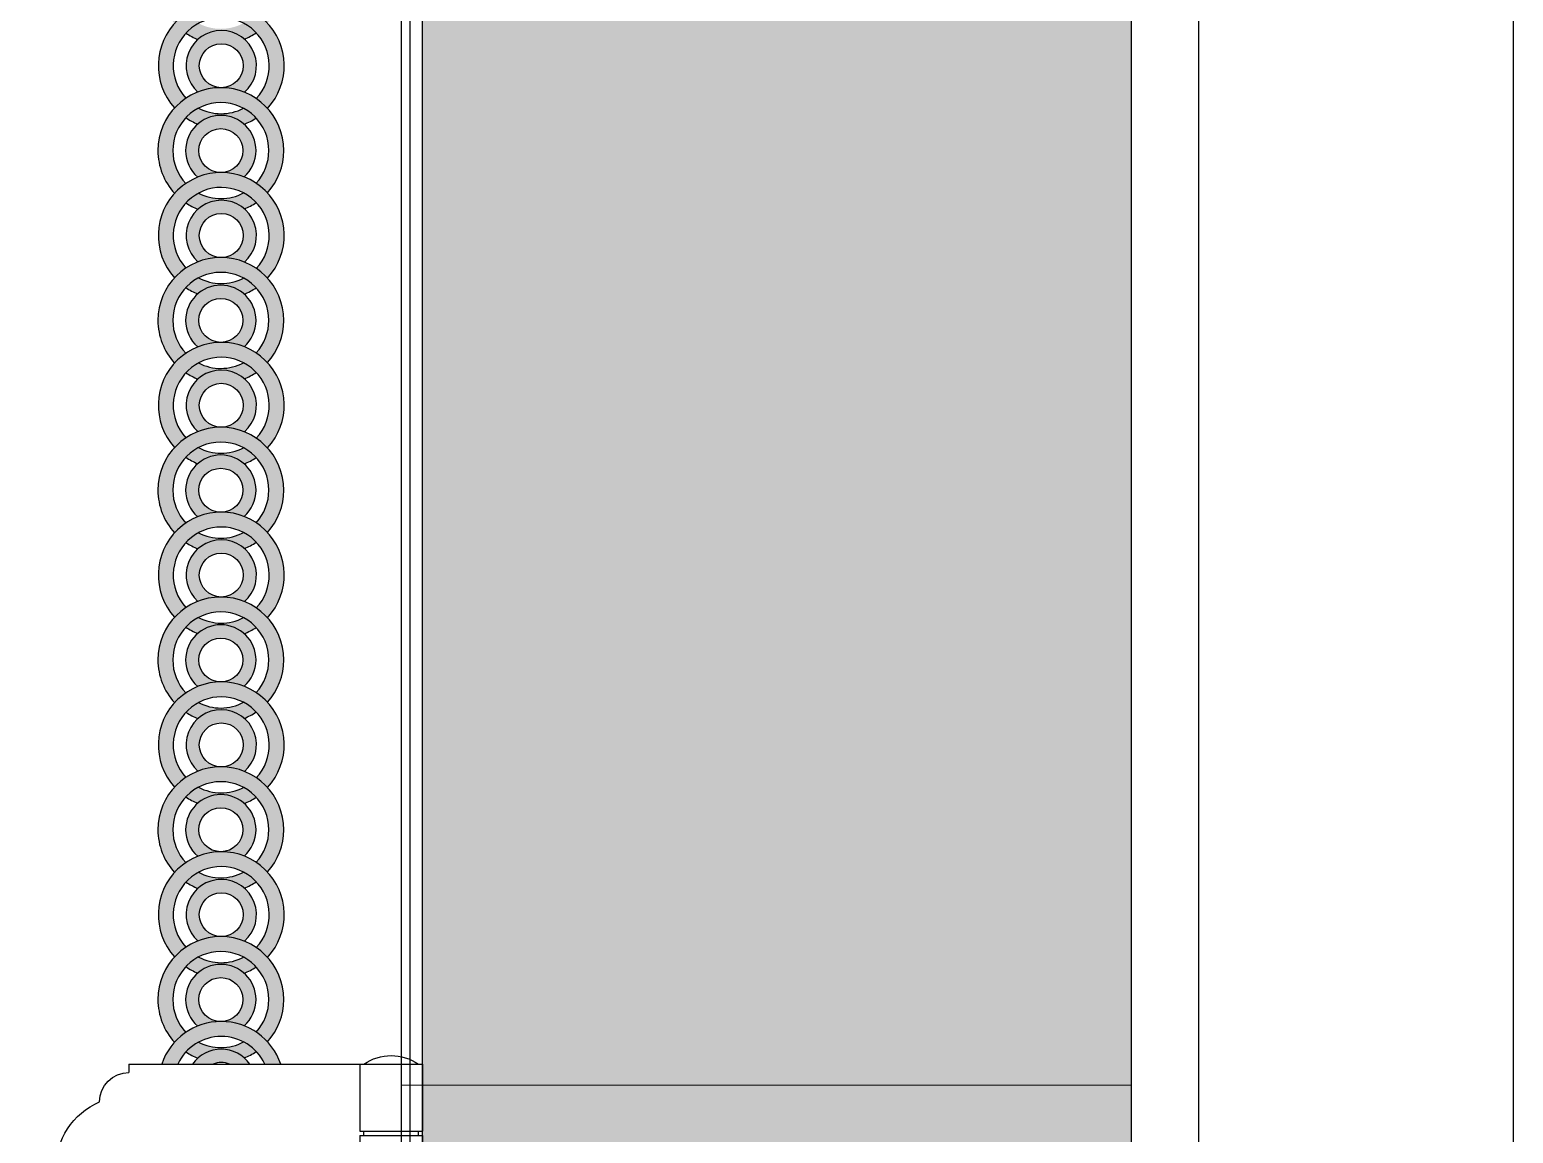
# Model space of a CAD drawing. Header units: millimetres. Extents: x -2167 to 6463, y 877 to 4714.
# Drawn here: x 1094.2 to 1447.8, y 2475 to 2738 of the extents above; entities that cross this region are included whole.
import ezdxf

# ---------------------------------------------------------------- set-up
doc = ezdxf.new("R2010")
doc.units = ezdxf.units.MM
for name, color, linetype in [('deco', 4, 'Continuous'), ('G_board', 3, 'Continuous'), ('wall', 5, 'Continuous')]:
    doc.layers.add(name, color=color, linetype=linetype)
doc.layers.add('marble', color=7, linetype='Continuous', true_color=0xfff8db)

# ---------------------------------------------------------------- blocks, each defined once
blk = doc.blocks.new('detail 1')
at = {"color": 0}
for p, q in [((-15, 25), (-70, 25)), ((-70, 25), (-70, 23)), ((-15, 9), (-15, 25)), ((-15, 25), (0, 25)), ((0, 9), (0, 25)), ((-15, 9), (0, 9)), ((-15, -8), (-15, 8)), ((-15, 8), (0, 8)), ((-14, 9), (-14, 8)), ((-1, 9), (-1, 8)), ((0, -8), (0, 8)), ((-70, 4), (-70, -4)), ((-42.5, 4), (-42.5, -4)), ((-74, 0), (-66, 0)), ((-46.5, 0), (-38.5, 0)), ((-15, -8), (0, -8)), ((-15, -25), (-15, -9)), ((-15, -9), (0, -9)), ((-14, -8), (-14, -9)), ((-1, -8), (-1, -9)), ((0, -25), (0, -9)), ((-70, -25), (-70, -23)), ((-70, -25), (0, -25))]:
    blk.add_line(p, q, dxfattribs=at)
for centre in [(-70, 0), (-42.5, 0)]:
    blk.add_circle(centre, 3, dxfattribs=at)
for centre, radius, start, end in [((-7.5, 15.55424823349836), 11.4661338922223, 55.46658278208052, 124.5334172179195), ((-70, 16), 7, 90, 180), ((-70, 0), 17.5, 113.6293777306665, 246.4218215217928), ((-70, -16), 7, 180, 270), ((-7.5, -15.55424823349836), 11.4661338922223, 235.4665827820805, 304.5334172179195)]:
    blk.add_arc(centre, radius, start, end, dxfattribs=at)
blk = doc.blocks.new('010 d 1')
at = {"layer": 'deco'}
h = blk.add_hatch(color=8, dxfattribs=at)
h.paths.add_polyline_path([(311.9999999999854, 1381.437620392677), (311.9999999999854, 1378.002069678205, 0.1589121436864541), (315.8765003537264, 1369.548639684283, -0.05945146505582116), (318.5566736633045, 1371.883444941406, -0.190764466114197), (315.4539487890434, 1379.719845035444, -1), (338.348685176541, 1379.719845035444, -0.1882384196150493), (335.3219976915207, 1371.965209327369, -0.05945146505583921), (338.0248166290476, 1369.656656891533, 0.1859482089239169), (341.9013169827886, 1379.719845035444, 0.9442006352803286)])
h.paths.add_polyline_path([(318.5566736632973, 1387.556245129472, 0.05368345078365555), (321.3895810471004, 1386.042976935205, -0.3774435382078785), (332.4744650173525, 1385.988916021754, 0.05368345078367235), (335.3219976915207, 1387.474480743516, 0.08390256066451458), (332.3061651677126, 1389.810923008645, -0.2483491088324094), (321.5951518150687, 1389.86316055731, 0.08390256066451454)], flags=17)
h.paths.add_polyline_path([(315.8765003537264, 1389.891050386603, -0.05945146505583607), (318.5793192912606, 1392.199602822438, -2.295541670009696), (335.3446433194767, 1392.117838436483, -0.05945146505580769), (338.0248166290476, 1389.783033179352, 2.268074742157078)])
h.paths.add_polyline_path([(318.5793192912533, 1407.708874238586, 0.05368345078365667), (321.4268519654215, 1406.223309516823, -0.3774435382074762), (332.5117359356664, 1406.277370430271, 0.0536834507838272), (335.3446433194767, 1407.790638624545, 0.08390256066464098), (332.3061651676981, 1410.097554052372, -0.2483491088320799), (321.5951518150687, 1410.045316503718, 0.08390256066454108)], flags=17)
h.paths.add_polyline_path([(335.3219976915207, 1412.433996317508, -0.05945146505581773), (338.0248166290476, 1410.125443881672, 0.1859482089239186), (341.9013169827886, 1420.188632025584, 0.9442006352803286), (311.9999999999854, 1421.906407382819), (311.9999999999854, 1418.470856668348, 0.1589121436864541), (315.8765003537264, 1410.017426674422, -0.05945146505582116), (318.5566736633045, 1412.352231931549, -0.190764466114197), (315.4539487890434, 1420.188632025584, -1), (338.348685176541, 1420.188632025584, -0.1882384196150778)])
h.paths.add_polyline_path([(321.3895810471004, 1413.865500125823, -0.1915274108350751), (332.4744650173525, 1413.919561039271, 0.2142134381101953), (335.2894770937201, 1420.188632025584, 1), (318.5131568718643, 1420.188632025584, 0.2167651491654147)], flags=17)
edge = h.paths.add_edge_path()
edge.add_arc((326.9999999999854, 1399.954238530514), 5.234634131884632, 180, 540)
edge = h.paths.add_edge_path()
edge.add_arc((326.9013169827886, 1379.719845035444), 15.00000000000004, 449.7205710381684, 471.4053878045182)
edge.add_arc((326.9999999999854, 1399.954238530514), 8.388160110927975, -48.92204873898987, 228.3631908153241, ccw=False)
edge.add_arc((326.9013169827886, 1379.719845035444), 15.00000000000004, 428.035754271816, 449.7205710381684)
h = blk.add_hatch(color=8, dxfattribs=at)
edge = h.paths.add_edge_path()
edge.add_arc((326.9013169827886, 1379.719845035444), 5.234634131884632, 180, 540)
edge = h.paths.add_edge_path()
edge.add_arc((326.9999999999854, 1359.485451540375), 14.99999999999991, 450.2794289618312, 471.9642457281842)
edge.add_arc((326.9013169827958, 1379.719845035444), 8.388160110926211, -48.36319081533583, 228.9220487389776, ccw=False)
edge.add_arc((326.9999999999854, 1359.485451540375), 14.99999999999991, 428.5946121954816, 450.2794289618312)
for points in [[(338.0248166290476, 1349.314246189213, 2.268074742157065), (315.8765003537264, 1349.422263396464, -0.05945146505583717), (318.5793192912606, 1351.730815832296, -2.295541670009696), (335.3446433194767, 1351.64905144634, -0.05945146505580769)], [(332.5117359356736, 1365.808583440132, 0.05368345078367088), (335.3446433194767, 1367.321851634402, 0.08390256066446405), (332.3061651677199, 1369.628767062244, -0.2483491088325868), (321.5951518150687, 1369.576529513575, 0.08390256066451794), (318.5793192912533, 1367.240087248447, 0.0536834507836749), (321.4268519654215, 1365.754522526684, -0.3774435382078678)], [(315.8765003537264, 1329.07985269414, -0.05945146505580148), (318.5566736632973, 1331.414657951271, -0.1907644661140623), (315.4539487890434, 1339.251058045305, -1), (338.348685176541, 1339.251058045305, -0.1882384196150493), (335.3219976915207, 1331.49642233723, -0.05945146505583921), (338.0248166290476, 1329.187869901394, 0.1859482089239169), (341.9013169827886, 1339.251058045305, 0.9442006352803286), (311.9999999999854, 1340.968833402538), (311.9999999999854, 1337.533282688066, 0.1589121436864572)], [(332.4744650173525, 1345.520129031614, 0.05368345078367235), (335.3219976915207, 1347.005693753377, 0.08390256066451458), (332.3061651677126, 1349.342136018506, -0.2483491088324094), (321.5951518150687, 1349.394373567167, 0.08390256066451454), (318.5566736632973, 1347.087458139333, 0.05368345078365555), (321.3895810471004, 1345.574189945062, -0.3774435382078785)], [(315.8765003537264, 1308.953476406325, -0.05945146505583607), (318.5793192912606, 1311.262028842157, -2.295541670009696), (335.3446433194767, 1311.180264456201, -0.05945146505580769), (338.0248166290476, 1308.84545919907, 2.268074742157078)], [(318.5793192912533, 1326.771300258308, 0.05368345078365667), (321.4268519654215, 1325.285735536545, -0.3774435382074762), (332.5117359356664, 1325.339796449989, 0.0536834507838272), (335.3446433194767, 1326.853064644263, 0.08390256066464098), (332.3061651676981, 1329.159980072091, -0.2483491088320799), (321.5951518150687, 1329.107742523436, 0.08390256066454108)], [(311.9013169827886, 1217.844697074885, 0.1884721506643263), (315.8765003537264, 1207.673491723723, -0.05945146505582808), (318.5566736633045, 1210.00829698085, -0.1907644661141509), (315.4539487890434, 1217.844697074885, -1), (338.348685176541, 1217.844697074885, -0.1882384196150425), (335.3219976915207, 1210.090061366809, -0.05945146505581392), (338.0248166290476, 1207.781508930977, 0.1859482089239197), (341.9013169827886, 1217.844697074885, 1)], [(338.0248166290476, 1187.439098228653, 2.268074742157065), (315.8765003537264, 1187.547115435904, -0.05945146505583717), (318.5793192912606, 1189.85566787174, -2.295541670009696), (335.3446433194767, 1189.773903485784, -0.05945146505580769)], [(332.5117359356736, 1203.933435479576, 0.05368345078367088), (335.3446433194767, 1205.446703673846, 0.08390256066446405), (332.3061651677199, 1207.753619101684, -0.2483491088325868), (321.5951518150687, 1207.701381553019, 0.08390256066451794), (318.5793192912533, 1205.364939287887, 0.0536834507836749), (321.4268519654215, 1203.879374566128, -0.3774435382078678)], [(315.8765003537264, 1167.204704733584, -0.05945146505580148), (318.5566736632973, 1169.539509990711, -0.1907644661140623), (315.4539487890434, 1177.375910084742, -1), (338.348685176541, 1177.375910084742, -0.1882384196150493), (335.3219976915207, 1169.62127437667, -0.05945146505583921), (338.0248166290476, 1167.312721940834, 0.1859482089239169), (341.9013169827886, 1177.375910084742, 0.9442006352803286), (311.9999999999854, 1179.093685441982), (311.9999999999854, 1175.65813472751, 0.1589121436864572)], [(332.4744650173525, 1183.644981071055, 0.05368345078367235), (335.3219976915207, 1185.130545792817, 0.08390256066451458), (332.3061651677126, 1187.466988057949, -0.2483491088324094), (321.5951518150687, 1187.519225606611, 0.08390256066451454), (318.5566736632973, 1185.212310178777, 0.05368345078365555), (321.3895810471004, 1183.699041984506, -0.3774435382078785)], [(318.5793192912533, 1164.896152297744, 0.05368345078365667), (321.4268519654215, 1163.410587575985, -0.3774435382074762), (332.5117359356664, 1163.464648489429, 0.0536834507838272), (335.3446433194767, 1164.977916683703, 0.08390256066464098), (332.3061651676981, 1167.284832111534, -0.2483491088320799), (321.5951518150687, 1167.232594562876, 0.08390256066454108)], [(320.1621371029905, 1162), (325.0515304861692, 1162, -0.1930493235283388), (328.9484695138017, 1162), (333.8378628969804, 1162, 0.5161958866050821)]]:
    blk.add_hatch(color=8, dxfattribs=at).paths.add_polyline_path(points)
h = blk.add_hatch(color=8, dxfattribs=at)
edge = h.paths.add_edge_path()
edge.add_arc((326.9999999999854, 1359.485451540375), 5.234634131884603, 180, 540)
edge = h.paths.add_edge_path()
edge.add_arc((326.9013169827958, 1339.251058045305), 15.00000000000002, 449.7205710381745, 471.4053878045275)
edge.add_arc((326.9999999999854, 1359.485451540375), 8.38816011092797, -48.92204873898049, 228.3631908153334, ccw=False)
edge.add_arc((326.9013169827958, 1339.251058045305), 15.00000000000002, 428.0357542718254, 449.7205710381746)
h = blk.add_hatch(color=8, dxfattribs=at)
edge = h.paths.add_edge_path()
edge.add_arc((326.9013169827886, 1339.251058045302), 5.234634131884632, 180, 540)
edge = h.paths.add_edge_path()
edge.add_arc((326.9999999999854, 1319.016664550232), 14.99999999999987, 450.2794289618315, 471.964245728184)
edge.add_arc((326.9013169827886, 1339.251058045305), 8.388160110928236, -48.3631908153294, 228.9220487389929, ccw=False)
edge.add_arc((326.9999999999854, 1319.016664550232), 14.99999999999987, 428.5946121954818, 450.2794289618315)
h = blk.add_hatch(color=8, dxfattribs=at)
edge = h.paths.add_edge_path()
edge.add_arc((326.9999999999854, 1319.016664550232), 5.234634131884632, 180, 540)
edge = h.paths.add_edge_path()
edge.add_arc((326.9013169827886, 1298.782271055163), 15.00000000000008, 449.7205710381681, 471.4053878045183)
edge.add_arc((326.9999999999854, 1319.016664550232), 8.388160110927997, -48.92204873898959, 228.3631908153238, ccw=False)
edge.add_arc((326.9013169827886, 1298.782271055163), 15.00000000000008, 428.0357542718158, 449.7205710381681)
h = blk.add_hatch(color=8, dxfattribs=at)
h.paths.add_polyline_path([(318.5566736632973, 1306.618671149194, 0.05368345078365555), (321.3895810471004, 1305.105402954923, -0.3774435382078785), (332.4744650173525, 1305.051342041475, 0.05368345078367235), (335.3219976915207, 1306.536906763238, 0.08390256066451458), (332.3061651677126, 1308.873349028367, -0.2483491088324094), (321.5951518150687, 1308.925586577028, 0.08390256066451454)], flags=17)
h.paths.add_polyline_path([(311.9999999999854, 1300.500046412399), (311.9999999999854, 1298.782271055163), (315.4539487890434, 1298.782271055163, -1), (338.348685176541, 1298.782271055163), (341.9013169827886, 1298.782271055163, 0.9442006352803286)])
edge = h.paths.add_edge_path()
edge.add_arc((326.9013169827886, 1298.782271055163), 5.234634131884603, 360, 540)
edge.add_line((321.6666828509042, 1298.782271055163), (318.5131568718643, 1298.782271055163))
edge.add_arc((326.9013169827886, 1298.782271055163), 8.388160110927968, 0, 180, ccw=False)
edge.add_line((335.2894770937201, 1298.782271055163), (332.1359511146802, 1298.782271055163))
h = blk.add_hatch(color=8, dxfattribs=at)
h.paths.add_polyline_path([(315.8765003537264, 1288.611065704001, -0.05945146505581327), (318.5566736632973, 1290.945870961132, -0.1907644661139884), (315.4539487890434, 1298.782271055163), (311.9999999999854, 1298.782271055163), (311.9999999999854, 1297.064495697927, 0.158912143686435)])
h.paths.add_polyline_path([(318.5793192912533, 1286.302513268165, 0.05368345078365667), (321.4268519654215, 1284.816948546406, -0.3774435382074762), (332.5117359356664, 1284.87100945985, 0.0536834507838272), (335.3446433194767, 1286.384277654124, 0.08390256066464098), (332.3061651676981, 1288.691193081951, -0.2483491088320799), (321.5951518150687, 1288.638955533297, 0.08390256066454108)])
h.paths.add_polyline_path([(335.3219976915207, 1291.027635347087, -0.05945146505581555), (338.0248166290476, 1288.719082911255, 0.1859482089239192), (341.9013169827886, 1298.782271055163), (338.348685176541, 1298.782271055163, -0.1882384196150771)])
edge = h.paths.add_edge_path()
edge.add_arc((326.9013169827886, 1298.782271055163), 5.234634131884603, 270.2794289618251, 360)
edge.add_line((332.1359511146802, 1298.782271055163), (335.2894770937201, 1298.782271055163))
edge.add_arc((326.9013169827886, 1298.782271055163), 8.388160110928236, 311.6368091846706, 360, ccw=False)
edge.add_arc((326.9999999999854, 1278.547877560093), 14.99999999999986, 428.5946121954726, 450.279428961825)
edge = h.paths.add_edge_path()
edge.add_arc((326.9013169827886, 1298.782271055163), 5.234634131884603, 180, 270.2794289618251)
edge.add_arc((326.9999999999854, 1278.547877560093), 14.99999999999986, 450.279428961825, 471.9642457281747)
edge.add_arc((326.9013169827886, 1298.782271055163), 8.388160110927426, 180, 228.9220487389862, ccw=False)
edge.add_line((318.5131568718643, 1298.782271055163), (321.6666828509042, 1298.782271055163))
h = blk.add_hatch(color=8, dxfattribs=at)
h.paths.add_polyline_path([(318.5566736632973, 1266.149884159055, 0.05368345078365555), (321.3895810471004, 1264.636615964784, -0.3774435382078785), (332.4744650173525, 1264.582555051336, 0.05368345078367235), (335.3219976915207, 1266.068119773099, 0.08390256066451458), (332.3061651677126, 1268.404562038228, -0.2483491088324094), (321.5951518150687, 1268.456799586889, 0.08390256066451454)])
h.paths.add_polyline_path([(315.8765003537264, 1268.484689416186, -0.05945146505583607), (318.5793192912606, 1270.793241852018, -2.295541670009696), (335.3446433194767, 1270.711477466062, -0.05945146505580769), (338.0248166290476, 1268.376672208931, 2.268074742157078)])
edge = h.paths.add_edge_path()
edge.add_arc((326.9999999999854, 1278.547877560093), 5.234634131884603, 180, 540)
edge = h.paths.add_edge_path()
edge.add_arc((326.9013169827958, 1258.313484065024), 15.00000000000002, 449.7205710381745, 471.4053878045275)
edge.add_arc((326.9999999999854, 1278.547877560093), 8.38816011092797, -48.92204873898049, 228.3631908153334, ccw=False)
edge.add_arc((326.9013169827958, 1258.313484065024), 15.00000000000002, 428.0357542718254, 449.7205710381746)
h = blk.add_hatch(color=8, dxfattribs=at)
h.paths.add_polyline_path([(318.5131568718643, 1258.313484065024, 0.2167651491653986), (321.3895810471004, 1251.990352165263, -0.09490123409788347), (326.9268459588347, 1253.078912185101, -0.415642712005743), (321.6666828509042, 1258.313484065024, -1), (332.1359511146802, 1258.313484065024, -0.4127858555257814), (326.9268459588347, 1253.078912185101, -0.09490123409786572), (332.4744650173525, 1252.044413078711, 0.2142134381101718), (335.2894770937201, 1258.313484065024, 1)], flags=17)
h.paths.add_polyline_path([(311.9013169827886, 1258.313484065024, 0.1884721506643237), (315.8765003537264, 1248.142278713862, -0.05945146505582926), (318.5566736632973, 1250.477083970993, -0.1907644661139821), (315.4539487890434, 1258.313484065024, -1), (338.348685176541, 1258.313484065024, -0.1882384196150375), (335.3219976915207, 1250.558848356948, -0.05945146505580447), (338.0248166290476, 1248.250295921116, 0.1859482089239208), (341.9013169827886, 1258.313484065024, 1)])
h.paths.add_polyline_path([(318.5793192912533, 1245.833726278026, 0.0536834507836819), (321.4268519654215, 1244.348161556267, -0.3774435382085786), (332.5117359356955, 1244.402222469722, 0.05368345078337994), (335.3446433194767, 1245.915490663985, 0.08390256066457387), (332.3061651677053, 1248.222406091816, -0.2483491088322974), (321.5951518150687, 1248.170168543158, 0.0839025606645127)])
h = blk.add_hatch(color=8, dxfattribs=at)
h.paths.add_polyline_path([(315.8765003537264, 1228.015902426047, -0.05945146505581097), (318.5793192912533, 1230.324454861879, -2.295541670009222), (335.3446433194767, 1230.242690475923, -0.05945146505581776), (338.0248166290476, 1227.907885218792, 2.268074742157021)])
h.paths.add_polyline_path([(321.4268519654215, 1231.810019583641, -0.09490123409786369), (326.9744710239393, 1232.844518690032, -0.4127858555257814), (321.7653658681011, 1238.079090569954, -1), (332.2346341318698, 1238.079090569954, -0.415642712005743), (326.9744710239393, 1232.844518690032, -0.09490123409786891), (332.5117359356736, 1231.755958670194, 2.649402887509968)], flags=17)
h.paths.add_polyline_path([(318.5566736632973, 1225.681097168916, 0.05368345078366801), (321.3895810471004, 1224.167828974645, -0.377443538207869), (332.4744650173525, 1224.113768061197, 0.05368345078367415), (335.3219976915207, 1225.599332782956, 0.08390256066451102), (332.3061651677126, 1227.935775048089, -0.2483491088324303), (321.5951518150687, 1227.98801259675, 0.08390256066452112)])
h = blk.add_hatch(color=8, dxfattribs=at)
edge = h.paths.add_edge_path()
edge.add_arc((326.9013169827886, 1217.844697074885), 5.234634131884603, 180, 540)
edge = h.paths.add_edge_path()
edge.add_arc((326.9999999999854, 1197.610303579815), 14.99999999999991, 450.2794289618312, 471.9642457281842)
edge.add_arc((326.9013169827958, 1217.844697074885), 8.388160110926211, -48.36319081533583, 228.9220487389776, ccw=False)
edge.add_arc((326.9999999999854, 1197.610303579815), 14.99999999999991, 428.5946121954816, 450.2794289618312)
h = blk.add_hatch(color=8, dxfattribs=at)
edge = h.paths.add_edge_path()
edge.add_arc((326.9999999999854, 1197.610303579811), 5.234634131884632, 180, 540)
edge = h.paths.add_edge_path()
edge.add_arc((326.9013169827958, 1177.375910084742), 15.00000000000002, 449.7205710381745, 471.4053878045275)
edge.add_arc((326.9999999999854, 1197.610303579811), 8.38816011092797, -48.92204873898049, 228.3631908153334, ccw=False)
edge.add_arc((326.9013169827958, 1177.375910084742), 15.00000000000002, 428.0357542718254, 449.7205710381746)
h = blk.add_hatch(color=8, dxfattribs=at)
edge = h.paths.add_edge_path()
edge.add_arc((326.9013169827886, 1177.375910084742), 5.234634131884603, 180, 540)
edge = h.paths.add_edge_path()
edge.add_arc((326.9999999999854, 1157.141516589672), 14.99999999999987, 450.2794289618315, 471.964245728184)
edge.add_arc((326.9013169827886, 1177.375910084742), 8.388160110928236, -48.3631908153294, 228.9220487389929, ccw=False)
edge.add_arc((326.9999999999854, 1157.141516589672), 14.99999999999987, 428.5946121954818, 450.2794289618315)
h = blk.add_hatch(color=8, dxfattribs=at)
edge = h.paths.add_edge_path()
edge.add_line((312.8086244869628, 1162), (316.6347996876502, 1162))
edge.add_arc((326.9999999999854, 1157.141516589669), 11.44736819374834, 25.113909297117516, 154.8860907028825, ccw=False)
edge.add_line((337.3652003123207, 1162), (341.1913755130008, 1162))
edge.add_arc((326.9999999999854, 1157.141516589676), 14.99999999999884, 18.89887816299023, 161.1011218370188)
at = {"layer": 'deco', "color": 0}
for centre in [(326.9999999999854, 1399.954238530514), (326.9013169827886, 1379.719845035444), (326.9999999999854, 1359.485451540375), (326.9013169827886, 1339.251058045302), (326.9999999999854, 1319.016664550232), (326.9013169827886, 1298.782271055163), (326.9999999999854, 1278.547877560093), (326.9013169827886, 1258.313484065024), (326.9999999999854, 1238.079090569954), (326.9013169827886, 1217.844697074885), (326.9999999999854, 1197.610303579811), (326.9013169827886, 1177.375910084742)]:
    blk.add_circle(centre, 5.234634131884624, dxfattribs=at)
for centre, radius, start, end in [((326.9999999999854, 1399.954238530514), 15, 317.3061831415758, 222.1349589347177), ((326.9999999999854, 1399.954238530514), 11.44736819375063, 316.7990570997421, 222.6420849769213), ((326.9013169827886, 1420.188632025584), 15, 236.30307021403, 248.5946121954815), ((326.9999999999854, 1399.954238530514), 8.388160110927936, 311.0779512611397, 228.3631908152349), ((326.9013169827886, 1420.188632025584), 15, 291.9642457281761, 304.255787709344), ((326.9013169827886, 1379.719845035444), 15, 0, 180), ((326.9013169827886, 1379.719845035444), 11.44736819375063, 0, 180), ((326.9013169827886, 1379.719845035444), 8.388160110927936, 0, 180), ((326.9999999999854, 1399.954238530514), 15, 235.744212290656, 248.0357542718239), ((326.9999999999854, 1399.954238530514), 11.44736819375063, 241.8262032121236, 297.6149388639875), ((326.9999999999854, 1399.954238530514), 15, 291.4053878045185, 303.69692978597), ((326.9013169827886, 1379.719845035444), 15, 180, 222.6938168584242), ((326.9013169827886, 1379.719845035444), 11.44736819375063, 180, 223.200942900258), ((326.9013169827886, 1379.719845035444), 8.388160110927936, 180, 228.9220487388603), ((326.9013169827886, 1379.719845035444), 8.388160110927936, 311.6368091847651, 0), ((326.9013169827886, 1379.719845035444), 11.44736819375063, 317.3579150230787, 0), ((326.9013169827886, 1379.719845035444), 15, 317.8650410652823, 0), ((326.9999999999854, 1359.485451540375), 15, 317.3061831415758, 222.1349589347177), ((326.9999999999854, 1359.485451540375), 11.44736819375063, 316.7990570997421, 222.6420849769213), ((326.9013169827886, 1379.719845035444), 11.44736819375063, 242.3850611360126, 298.1737967878764), ((326.9013169827886, 1379.719845035444), 15, 236.30307021403, 248.5946121954815), ((326.9999999999854, 1359.485451540375), 8.388160110927936, 311.0779512611397, 228.3631908152349), ((326.9013169827886, 1379.719845035444), 15, 291.9642457281761, 304.255787709344), ((326.9013169827886, 1339.251058045302), 15, 0, 180), ((326.9013169827886, 1339.251058045302), 11.44736819375063, 0, 180), ((326.9013169827886, 1339.251058045302), 8.388160110927936, 0, 180), ((326.9999999999854, 1359.485451540375), 11.44736819375063, 241.8262032121236, 297.6149388639875), ((326.9999999999854, 1359.485451540375), 15, 235.744212290656, 248.0357542718239), ((326.9999999999854, 1359.485451540375), 15, 291.4053878045185, 303.69692978597), ((326.9013169827886, 1339.251058045302), 15, 180, 222.6938168584242), ((326.9013169827886, 1339.251058045302), 11.44736819375063, 180, 223.200942900258), ((326.9013169827886, 1339.251058045302), 8.388160110927936, 180, 228.9220487388603), ((326.9013169827886, 1339.251058045302), 8.388160110927936, 311.6368091847651, 0), ((326.9013169827886, 1339.251058045302), 11.44736819375063, 317.3579150230787, 0), ((326.9013169827886, 1339.251058045302), 15, 317.8650410652823, 0), ((326.9999999999854, 1319.016664550232), 15, 317.3061831415758, 222.1349589347177), ((326.9999999999854, 1319.016664550232), 11.44736819375063, 316.7990570997421, 222.6420849769213), ((326.9013169827886, 1339.251058045302), 15, 236.30307021403, 248.5946121954815), ((326.9999999999854, 1319.016664550232), 8.388160110927936, 311.0779512611397, 228.3631908152349), ((326.9013169827886, 1339.251058045302), 11.44736819375063, 242.3850611360126, 298.1737967878764), ((326.9013169827886, 1339.251058045302), 15, 291.9642457281761, 304.255787709344), ((326.9013169827886, 1298.782271055163), 15, 0, 180), ((326.9013169827886, 1298.782271055163), 11.44736819375063, 0, 180), ((326.9999999999854, 1319.016664550232), 11.44736819375063, 241.8262032121236, 297.6149388639875), ((326.9013169827886, 1298.782271055163), 8.388160110927936, 0, 180), ((326.9999999999854, 1319.016664550232), 15, 235.744212290656, 248.0357542718239), ((326.9999999999854, 1319.016664550232), 15, 291.4053878045185, 303.69692978597), ((326.9013169827886, 1298.782271055163), 15, 180, 222.6938168584242), ((326.9013169827886, 1298.782271055163), 11.44736819375063, 180, 223.200942900258), ((326.9013169827886, 1298.782271055163), 8.388160110927936, 180, 228.9220487388603), ((326.9013169827886, 1298.782271055163), 8.388160110927936, 311.6368091847651, 0), ((326.9013169827886, 1298.782271055163), 11.44736819375063, 317.3579150230787, 0), ((326.9013169827886, 1298.782271055163), 15, 317.8650410652823, 0), ((326.9999999999854, 1278.547877560093), 15, 317.3061831415758, 222.1349589347177), ((326.9999999999854, 1278.547877560093), 11.44736819375063, 316.7990570997421, 222.6420849769213), ((326.9013169827886, 1298.782271055163), 11.44736819375063, 242.3850611360126, 298.1737967878764), ((326.9013169827886, 1298.782271055163), 15, 236.30307021403, 248.5946121954815), ((326.9999999999854, 1278.547877560093), 8.388160110927936, 311.0779512611397, 228.3631908152349), ((326.9013169827886, 1298.782271055163), 15, 291.9642457281761, 304.255787709344), ((326.9013169827886, 1258.313484065024), 15, 0, 180), ((326.9013169827886, 1258.313484065024), 11.44736819375063, 0, 180), ((326.9013169827886, 1258.313484065024), 8.388160110927936, 0, 180), ((326.9999999999854, 1278.547877560093), 15, 235.744212290656, 248.0357542718239), ((326.9999999999854, 1278.547877560093), 11.44736819375063, 241.8262032121236, 297.6149388639875), ((326.9999999999854, 1278.547877560093), 15, 291.4053878045185, 303.69692978597), ((326.9013169827886, 1258.313484065024), 15, 180, 222.6938168584242), ((326.9013169827886, 1258.313484065024), 11.44736819375063, 180, 223.200942900258), ((326.9013169827886, 1258.313484065024), 8.388160110927936, 180, 228.9220487388603), ((326.9013169827886, 1258.313484065024), 8.388160110927936, 311.6368091847651, 0), ((326.9013169827886, 1258.313484065024), 11.44736819375063, 317.3579150230787, 0), ((326.9013169827886, 1258.313484065024), 15, 317.8650410652823, 0), ((326.9999999999854, 1238.079090569954), 15, 317.3061831415758, 222.1349589347177), ((326.9999999999854, 1238.079090569954), 11.44736819375063, 316.7990570997421, 222.6420849769213), ((326.9013169827886, 1258.313484065024), 15, 236.30307021403, 248.5946121954815), ((326.9999999999854, 1238.079090569954), 8.388160110927936, 311.0779512611397, 228.3631908152349), ((326.9013169827886, 1258.313484065024), 11.44736819375063, 242.3850611360126, 298.1737967878764), ((326.9013169827886, 1258.313484065024), 15, 291.9642457281761, 304.255787709344), ((326.9013169827886, 1217.844697074885), 15, 0, 180), ((326.9013169827886, 1217.844697074885), 11.44736819375063, 0, 180), ((326.9999999999854, 1238.079090569954), 11.44736819375063, 241.8262032121236, 297.6149388639875), ((326.9013169827886, 1217.844697074885), 8.388160110927936, 0, 180), ((326.9999999999854, 1238.079090569954), 15, 235.744212290656, 248.0357542718239), ((326.9999999999854, 1238.079090569954), 15, 291.4053878045185, 303.69692978597), ((326.9013169827886, 1217.844697074885), 15, 180, 222.6938168584242), ((326.9013169827886, 1217.844697074885), 11.44736819375063, 180, 223.200942900258), ((326.9013169827886, 1217.844697074885), 8.388160110927936, 180, 228.9220487388603), ((326.9013169827886, 1217.844697074885), 8.388160110927936, 311.6368091847651, 0), ((326.9013169827886, 1217.844697074885), 11.44736819375063, 317.3579150230787, 0), ((326.9013169827886, 1217.844697074885), 15, 317.8650410652823, 0), ((326.9999999999854, 1197.610303579811), 15, 317.3061831415758, 222.1349589347177), ((326.9999999999854, 1197.610303579811), 11.44736819375063, 316.7990570997421, 222.6420849769213), ((326.9013169827886, 1217.844697074885), 11.44736819375063, 242.3850611360126, 298.1737967878764), ((326.9013169827886, 1217.844697074885), 15, 236.30307021403, 248.5946121954815), ((326.9999999999854, 1197.610303579811), 8.388160110927936, 311.0779512611397, 228.3631908152349), ((326.9013169827886, 1217.844697074885), 15, 291.9642457281761, 304.255787709344), ((326.9013169827886, 1177.375910084742), 15, 0, 180), ((326.9013169827886, 1177.375910084742), 11.44736819375063, 0, 180), ((326.9013169827886, 1177.375910084742), 8.388160110927936, 0, 180), ((326.9999999999854, 1197.610303579811), 15, 235.744212290656, 248.0357542718239), ((326.9999999999854, 1197.610303579811), 11.44736819375063, 241.8262032121236, 297.6149388639875), ((326.9999999999854, 1197.610303579811), 15, 291.4053878045185, 303.69692978597), ((326.9013169827886, 1177.375910084742), 15, 180, 222.6938168584242), ((326.9013169827886, 1177.375910084742), 11.44736819375063, 180, 223.200942900258), ((326.9013169827886, 1177.375910084742), 8.388160110927936, 180, 228.9220487388603), ((326.9013169827886, 1177.375910084742), 8.388160110927936, 311.6368091847651, 0), ((326.9013169827886, 1177.375910084742), 11.44736819375063, 317.3579150230787, 0), ((326.9013169827886, 1177.375910084742), 15, 317.8650410652823, 0), ((326.9999999999854, 1157.141516589672), 15, 18.89887816293693, 161.1011218370631), ((326.9999999999854, 1157.141516589672), 11.44736819375063, 25.11390929704923, 154.8860907029508), ((326.9013169827886, 1177.375910084742), 11.44736819375063, 242.3850611360126, 298.1737967878764), ((326.9013169827886, 1177.375910084742), 15, 236.30307021403, 248.5946121954815), ((326.9999999999854, 1157.141516589672), 8.388160110927936, 35.39480630338904, 144.6051936966109), ((326.9013169827886, 1177.375910084742), 15, 291.9642457281761, 304.255787709344), ((326.9999999999854, 1157.141516589672), 5.234634131884624, 68.14700333400417, 111.8529966659958)]:
    blk.add_arc(centre, radius, start, end, dxfattribs=at)

msp = doc.modelspace()

# ---------------------------------------------------------------- hatches: boundary and pattern name
at = {"layer": 'marble', "true_color": 0xfceab1}
h = msp.add_hatch(color=41, dxfattribs=at)
h.paths.add_polyline_path([(217.8364080392857, 4038.957759684316), (1341.836408039926, 4038.957759684337), (1341.836408039926, 3960.299097374675), (1356.836408039926, 3960.299097374675), (1356.836408039926, 1305.116421994004), (1341.836408039926, 1305.116421994004), (1341.836408039926, 1226.457759684341), (217.8364080392857, 1226.457759684341)])
h.paths.add_polyline_path([(1187.836408039286, 3606.457759684345), (420.3364080391693, 3606.457759684337), (420.3364080391693, 1326.457759684334), (1187.836408039286, 1326.457759684341)], flags=16)

# ---------------------------------------------------------------- linework, layer by layer
at = {"color": 164, "lineweight": 0}
msp.add_line((1356.836408039926, 2486.457759684341), (1182.836408038762, 2486.457759684341), dxfattribs=at)
msp.add_lwpolyline([(217.8364080392857, 4038.957759684316), (1341.836408039926, 4038.957759684337), (1341.836408039926, 3960.299097374675), (1356.836408039926, 3960.299097374675), (1356.836408039926, 1305.116421994004), (1341.836408039926, 1305.116421994004), (1341.836408039926, 1226.457759684341), (217.8364080392857, 1226.457759684341), (217.8364080392857, 4038.957759684316)], dxfattribs=at)
at = {"color": 164}
msp.add_lwpolyline([(1187.836408039286, 3606.457759684345), (420.3364080391693, 3606.457759684337), (420.3364080391693, 1326.457759684334), (1187.836408039286, 1326.457759684341), (1187.836408039286, 3606.457759684345)], dxfattribs=at)
at = {"color": 3}
msp.add_lwpolyline([(1184.836408039286, 3603.457759684345), (440.8364080392857, 3603.457759684345), (440.8364080392857, 1329.457759684341), (1184.836408039286, 1329.457759684341)], close=True, dxfattribs=at)
at = {"layer": 'G_board'}
for p, q in [((1447.836408038704, 4226.457759684341), (1447.836408038704, 1226.457759684341)), ((1182.836408038704, 1326.457759684399), (1182.836408038704, 3606.457759684345))]:
    msp.add_line(p, q, dxfattribs=at)
at = {"layer": 'wall', "lineweight": 0}
msp.add_line((1447.836408038704, 4226.457759684312), (1447.836408038762, 1126.457759684345), dxfattribs=at)
at = {"layer": 'wall', "color": 4}
for p, q in [((1356.836408039926, 1305.116421994004), (1356.836408039926, 3960.299097374675)), ((1372.836408038704, 1305.116421994004), (1372.836408038704, 3960.299097374675))]:
    msp.add_line(p, q, dxfattribs=at)

# ---------------------------------------------------------------- block references
at = {"color": 4, "xscale": -1, "rotation": 180}
msp.add_blockref('detail 1', (1187.836408039228, 2466.457759684341), dxfattribs=at)
at = {"layer": 'deco', "color": 8}
msp.add_blockref('010 d 1', (812.8364080392857, 1329.457759684341), dxfattribs=at)

doc.saveas('drawing.dxf')
